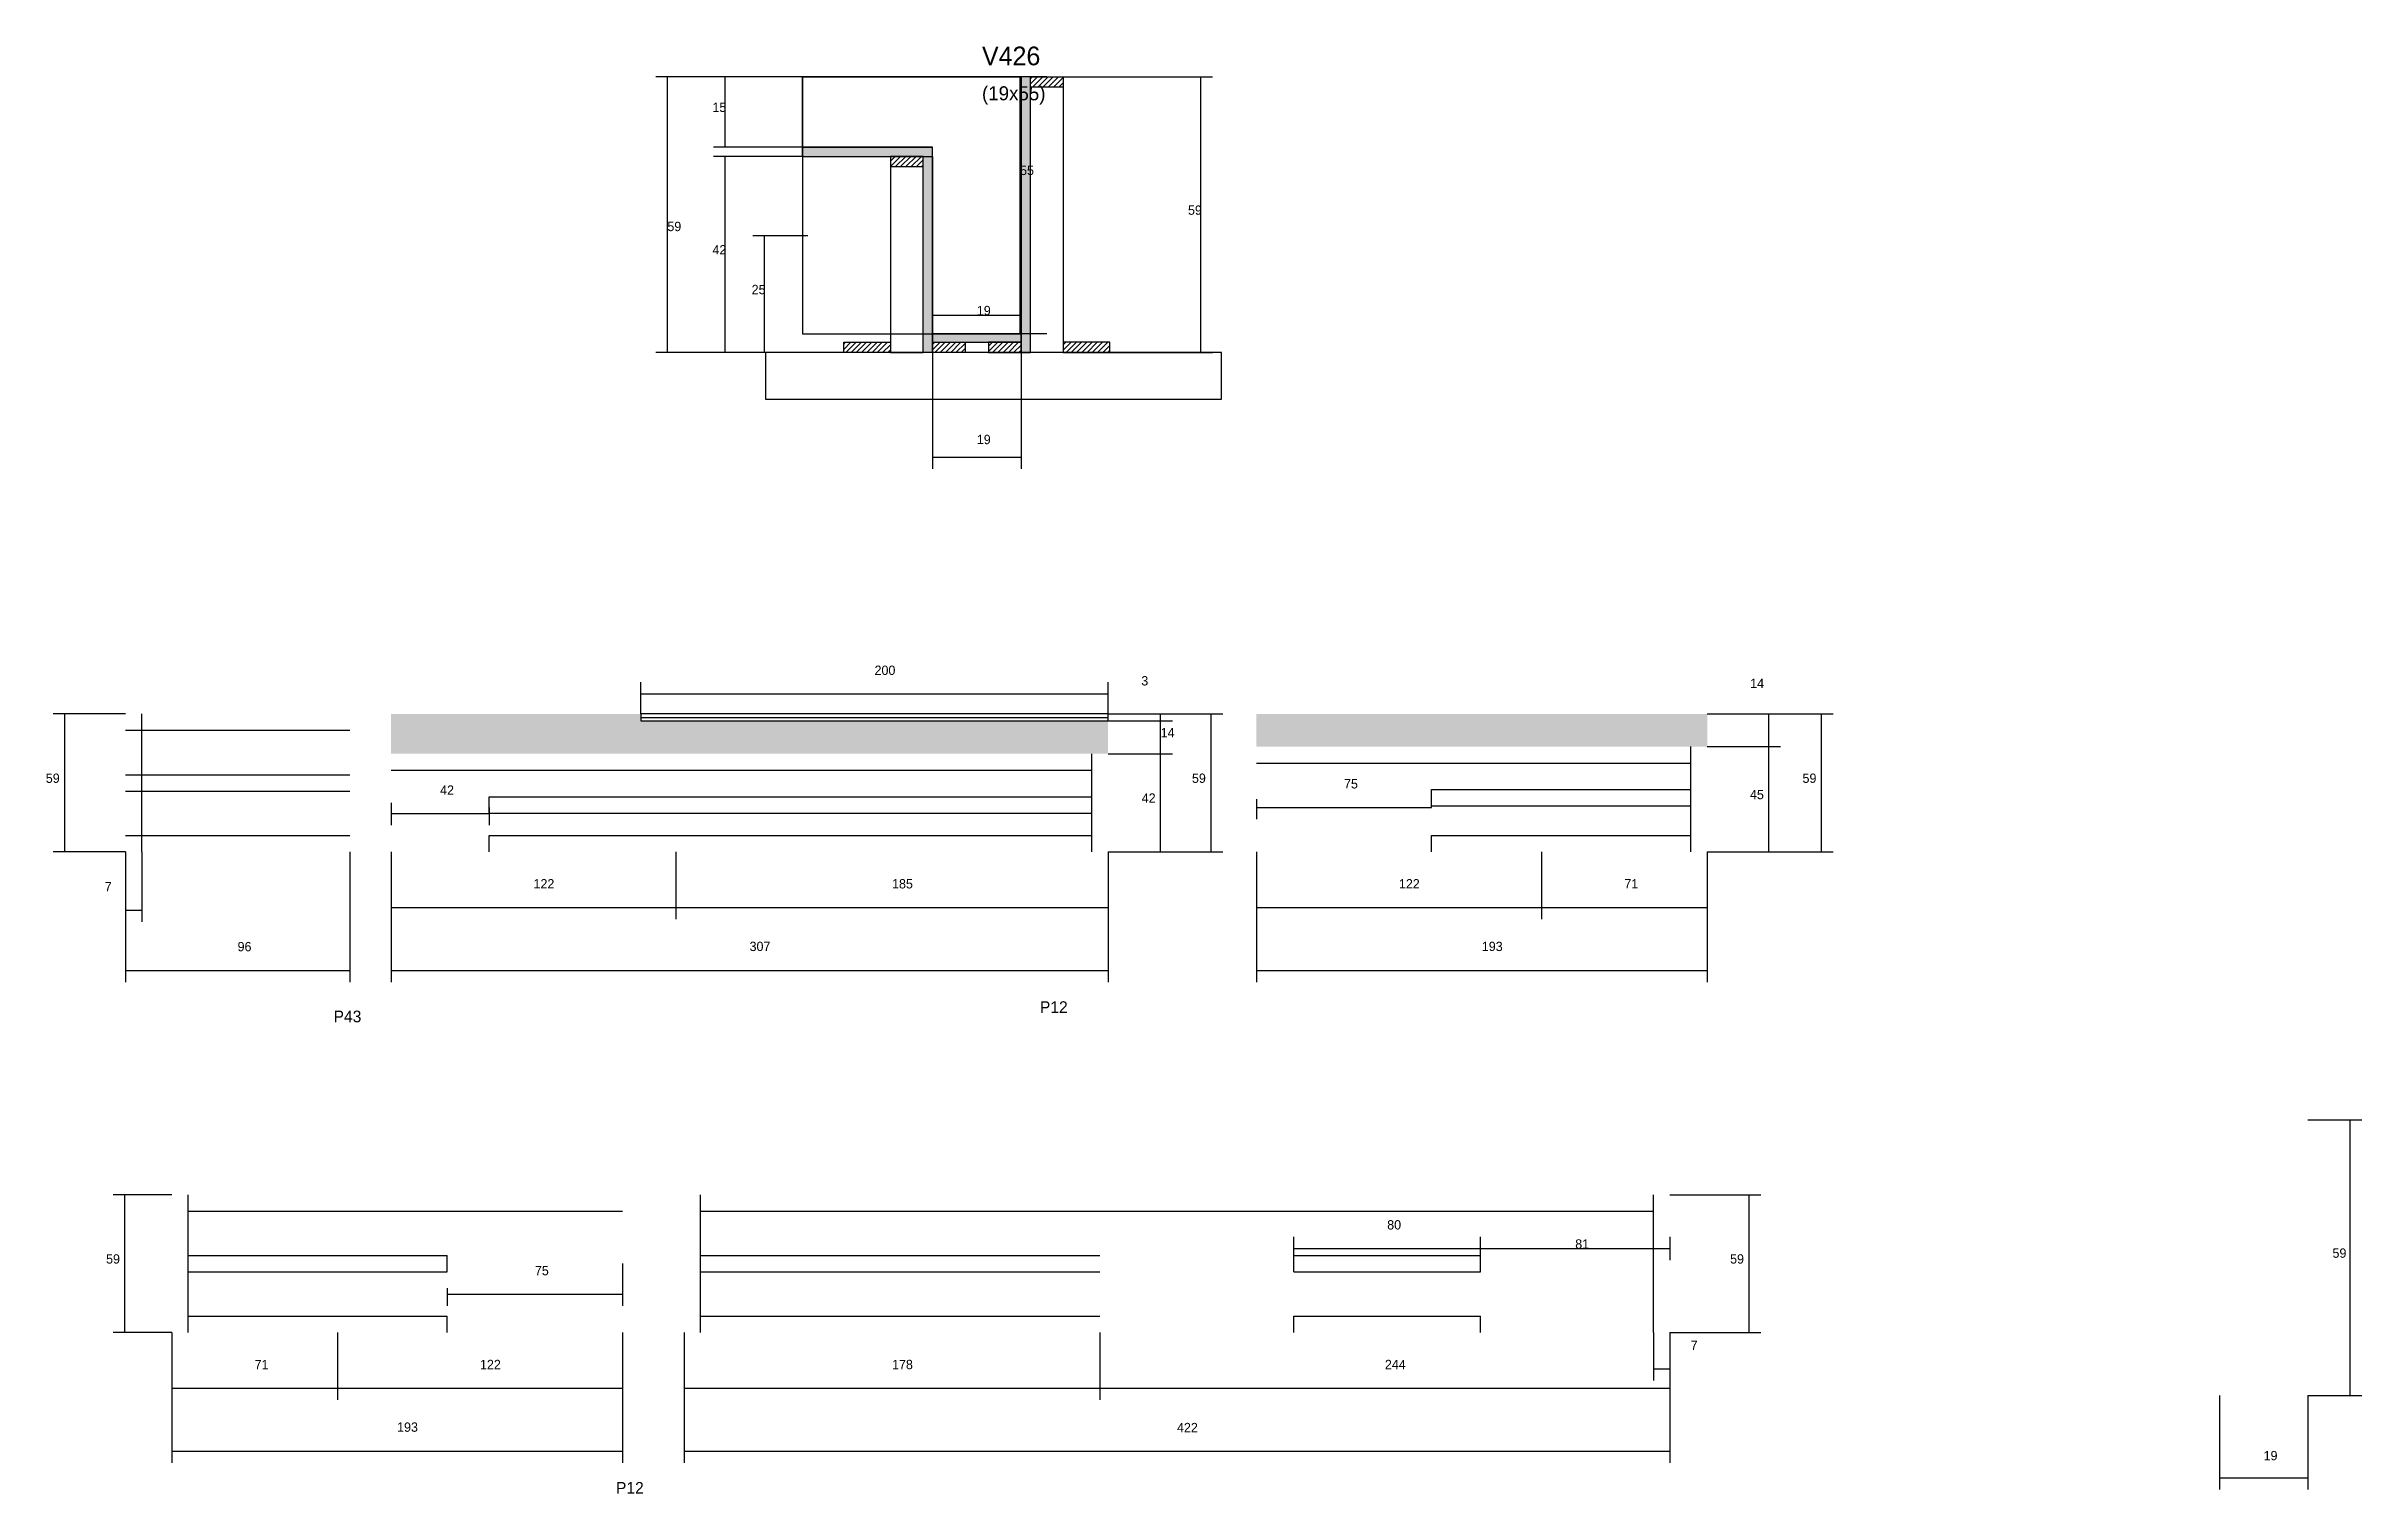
# Model space of a CAD drawing. Header units: metres. Extents: x 3496 to 4487, y 534 to 1154.
import ezdxf

# ---------------------------------------------------------------- set-up
doc = ezdxf.new("R2010")
doc.units = ezdxf.units.M
for name, color, linetype in [('CONCRETO', 251, 'Continuous'), ('COTA', 241, 'Continuous'), ('Cota Seção (2x)', 4, 'Continuous'), ('Hachura', 253, 'Continuous'), ('Madeira', 126, 'Continuous'), ('NOMENCLATURA', 7, 'Continuous'), ('Painéis', 200, 'Continuous'), ('SARR_2.2x7', 40, 'Continuous'), ('SARR_EDITAR', 141, 'Continuous'), ('Texto Seção', 7, 'Continuous')]:
    doc.layers.add(name, color=color, linetype=linetype)

msp = doc.modelspace()

# ---------------------------------------------------------------- hatches: boundary and pattern name
at = {"layer": 'COTA'}
h = msp.add_hatch(dxfattribs=at)
h.set_pattern_fill('AR-CONC', scale=0.03)
h.paths.add_polyline_path([(3950.3, 865), (3750.3, 865), (3750.3, 865), (3750.3, 868), (3750.3, 868), (3643.3, 868), (3643.3, 868), (3643.3, 851), (3643.3, 851), (3950.3, 851), (3950.3, 851), (3950.3, 865)])
h = msp.add_hatch(dxfattribs=at)
h.set_pattern_fill('AR-CONC', scale=0.03)
h.paths.add_polyline_path([(4206.8, 854), (4206.8, 868), (4206.8, 868), (4013.8, 868), (4013.8, 868), (4013.8, 854), (4013.8, 854), (4206.8, 854)])
at = {"layer": 'Hachura'}
h = msp.add_hatch(color=8, dxfattribs=at)
h.dxf.hatch_style = 1
h.paths.add_polyline_path([(3917.1, 1140.7), (3913.1, 1140.7), (3913.1, 1140.7), (3913.1, 1022.7), (3913.1, 1022.7), (3917.1, 1022.7), (3917.1, 1022.7), (3917.1, 1140.7)])
h = msp.add_hatch(dxfattribs=at)
h.set_pattern_fill('ANSI31', scale=0.5)
h.paths.add_polyline_path([(3917.1, 1136.3), (3917.1, 1140.7), (3917.1, 1140.7), (3931.1, 1140.7), (3931.1, 1140.7), (3931.1, 1136.3), (3931.1, 1136.3), (3917.1, 1136.3)])
h = msp.add_hatch(color=8, dxfattribs=at)
h.dxf.hatch_style = 1
h.paths.add_polyline_path([(3875.1, 1106.7), (3875.1, 1110.7), (3875.1, 1110.7), (3819.5, 1110.7), (3819.5, 1110.7), (3819.5, 1106.7), (3819.5, 1106.7), (3875.1, 1106.7)])
h = msp.add_hatch(dxfattribs=at)
h.set_pattern_fill('ANSI31', scale=0.5)
h.paths.add_polyline_path([(3871.1, 1102.3), (3871.1, 1106.7), (3871.1, 1106.7), (3857.1, 1106.7), (3857.1, 1106.7), (3857.1, 1102.3), (3857.1, 1102.3), (3871.1, 1102.3)])
h = msp.add_hatch(color=8, dxfattribs=at)
h.dxf.hatch_style = 1
h.paths.add_polyline_path([(3871.1, 1106.7), (3875.1, 1106.7), (3875.1, 1106.7), (3875.1, 1022.7), (3875.1, 1022.7), (3871.1, 1022.7), (3871.1, 1022.7), (3871.1, 1106.7)])
h = msp.add_hatch(dxfattribs=at)
h.set_pattern_fill('ANSI31', scale=0.5)
h.paths.add_polyline_path([(3837.1, 1022.7), (3837.1, 1027.1), (3837.1, 1027.1), (3857.1, 1027.1), (3857.1, 1027.1), (3857.1, 1022.7), (3857.1, 1022.7), (3837.1, 1022.7)])
h = msp.add_hatch(color=8, dxfattribs=at)
h.dxf.hatch_style = 1
h.paths.add_polyline_path([(3913.1, 1027.1), (3913.1, 1030.7), (3913.1, 1030.7), (3875.1, 1030.7), (3875.1, 1030.7), (3875.1, 1027.1), (3875.1, 1027.1), (3913.1, 1027.1)])
h = msp.add_hatch(dxfattribs=at)
h.set_pattern_fill('ANSI31', scale=0.5)
h.paths.add_polyline_path([(3875.1, 1022.7), (3875.1, 1027.1), (3875.1, 1027.1), (3889.1, 1027.1), (3889.1, 1027.1), (3889.1, 1022.7), (3889.1, 1022.7), (3875.1, 1022.7)])
h = msp.add_hatch(dxfattribs=at)
h.set_pattern_fill('ANSI31', scale=0.5)
h.paths.add_polyline_path([(3913.1, 1022.7), (3913.1, 1027.1), (3913.1, 1027.1), (3899.1, 1027.1), (3899.1, 1027.1), (3899.1, 1022.7), (3899.1, 1022.7), (3913.1, 1022.7)])
h = msp.add_hatch(dxfattribs=at)
h.set_pattern_fill('ANSI31', scale=0.5)
h.paths.add_polyline_path([(3951.1, 1022.7), (3951.1, 1027.1), (3951.1, 1027.1), (3931.1, 1027.1), (3931.1, 1027.1), (3931.1, 1022.7), (3931.1, 1022.7), (3951.1, 1022.7)])

# ---------------------------------------------------------------- linework, layer by layer
at = {"layer": 'CONCRETO'}
for points in [[(3819.5, 1110.7), (3819.5, 1140.7), (3913.1, 1140.7), (3913.1, 1110.7), (3913.1, 1110.7), (3913.1, 1030.7), (3875.1, 1030.7), (3875.1, 1110.7)], [(3819.5, 1030.7), (3913.1, 1030.7), (3913.1, 1140.7), (3819.5, 1140.7)]]:
    msp.add_lwpolyline(points, close=True, dxfattribs=at)
at = {"layer": 'COTA'}
for p, q in [((3819.5, 1140.7), (3756.6, 1140.7)), ((3761.6, 1022.7), (3761.6, 1140.7)), ((3819.5, 1140.7), (3781.4, 1140.7)), ((3786.4, 1110.7), (3786.4, 1140.7)), ((3931.1, 1140.7), (3995, 1140.7)), ((3990, 1022.7), (3990, 1140.7)), ((3819.5, 1110.7), (3781.4, 1110.7)), ((3819.5, 1106.7), (3781.4, 1106.7)), ((3786.4, 1022.7), (3786.4, 1106.7)), ((3821.8, 1072.7), (3798.2, 1072.7)), ((3803.2, 1022.7), (3803.2, 1072.7)), ((3841.5, 1022.7), (3756.6, 1022.7)), ((3841.5, 1022.7), (3781.4, 1022.7)), ((3821.8, 1022.7), (3798.2, 1022.7)), ((3875.1, 1022.7), (3875.1, 973)), ((3913.1, 1022.7), (3913.1, 973)), ((3946.7, 1022.7), (3995, 1022.7)), ((3875.1, 978), (3913.1, 978)), ((3750.3, 868), (3750.3, 881.6)), ((3750.3, 876.6), (3950.3, 876.6)), ((3950.3, 868), (3950.3, 881.6)), ((3529.6, 868), (3498.6, 868)), ((3503.6, 809), (3503.6, 868)), ((3950.3, 868), (3999.4, 868)), ((3950.3, 868), (3977.8, 868)), ((3950.3, 865), (3977.8, 865)), ((3950.3, 865), (3977.8, 865)), ((3972.8, 865), (3972.8, 868)), ((3972.8, 851), (3972.8, 865)), ((3994.4, 809), (3994.4, 868)), ((4206.8, 868), (4238.2, 868)), ((4206.8, 868), (4260.7, 868)), ((4233.2, 854), (4233.2, 868)), ((4255.7, 809), (4255.7, 868)), ((4206.8, 854), (4238.2, 854)), ((4206.8, 854), (4238.2, 854)), ((4233.2, 809), (4233.2, 854)), ((3950.3, 851), (3977.8, 851)), ((3950.3, 851), (3977.8, 851)), ((3972.8, 809), (3972.8, 851)), ((4088.8, 828), (4088.8, 833)), ((3643.3, 830), (3643.3, 820.4)), ((3643.3, 825.4), (3685.3, 825.4)), ((3685.3, 828), (3685.3, 820.4)), ((4013.8, 831.5), (4013.8, 823)), ((4013.8, 828), (4088.8, 828)), ((3529.6, 809), (3498.6, 809)), ((3529.6, 809), (3529.6, 753.2)), ((3529.6, 809), (3529.6, 779)), ((3536.6, 809), (3536.6, 779)), ((3625.6, 809), (3625.6, 753.2)), ((3643.3, 809), (3643.3, 780.2)), ((3643.3, 809), (3643.3, 753.2)), ((3765.3, 809), (3765.3, 780.2)), ((3765.3, 809), (3765.3, 780.2)), ((3950.3, 809), (3950.3, 780.2)), ((3950.3, 809), (3950.3, 753.2)), ((3950.3, 809), (3977.8, 809)), ((3950.3, 809), (3999.4, 809)), ((4013.8, 809), (4013.8, 780.2)), ((4013.8, 809), (4013.8, 753.2)), ((4135.8, 809), (4135.8, 780.2)), ((4135.8, 809), (4135.8, 780.2)), ((4206.8, 809), (4206.8, 780.2)), ((4206.8, 809), (4206.8, 753.2)), ((4206.8, 809), (4238.2, 809)), ((4206.8, 809), (4260.7, 809)), ((3529.6, 784), (3536.6, 784)), ((3643.3, 785.2), (3765.3, 785.2)), ((3765.3, 785.2), (3950.3, 785.2)), ((4013.8, 785.2), (4135.8, 785.2)), ((4135.8, 785.2), (4206.8, 785.2)), ((3529.6, 758.2), (3625.6, 758.2)), ((3643.3, 758.2), (3950.3, 758.2)), ((4013.8, 758.2), (4206.8, 758.2)), ((4464, 694.2), (4487, 694.2)), ((4482, 576.2), (4482, 694.2)), ((3549.4, 662.2), (3524.4, 662.2)), ((3529.4, 603.2), (3529.4, 662.2)), ((4190.8, 662.2), (4229.7, 662.2)), ((4224.7, 603.2), (4224.7, 662.2)), ((4029.8, 633.7), (4029.8, 644.1)), ((4029.8, 639.1), (4109.8, 639.1)), ((4109.8, 633.7), (4109.8, 644.1)), ((4109.8, 633.7), (4109.8, 644.1)), ((4109.8, 639.1), (4190.8, 639.1)), ((4190.8, 644.2), (4190.8, 634.1)), ((3742.4, 632.7), (3742.4, 614.6)), ((3667.4, 622.2), (3667.4, 614.6)), ((3667.4, 619.6), (3742.4, 619.6)), ((3549.4, 603.2), (3524.4, 603.2)), ((3549.4, 603.2), (3549.4, 574.4)), ((3549.4, 603.2), (3549.4, 547.4)), ((3620.4, 603.2), (3620.4, 574.4)), ((3620.4, 603.2), (3620.4, 574.4)), ((3742.4, 603.2), (3742.4, 574.4)), ((3742.4, 603.2), (3742.4, 547.4)), ((3768.8, 603.2), (3768.8, 574.4)), ((3768.8, 603.2), (3768.8, 547.4)), ((3946.8, 603.2), (3946.8, 574.4)), ((3946.8, 603.2), (3946.8, 574.4)), ((4183.8, 603.2), (4183.8, 582.6)), ((4190.8, 603.2), (4190.8, 574.4)), ((4190.8, 603.2), (4190.8, 547.4)), ((4190.8, 603.2), (4190.8, 582.6)), ((4190.8, 603.2), (4229.7, 603.2)), ((4183.8, 587.6), (4190.8, 587.6)), ((3549.4, 579.4), (3620.4, 579.4)), ((3620.4, 579.4), (3742.4, 579.4)), ((3768.8, 579.4), (3946.8, 579.4)), ((3946.8, 579.4), (4190.8, 579.4)), ((4426.1, 576.2), (4426.1, 536)), ((4464, 576.2), (4464, 536)), ((4464, 576.2), (4487, 576.2)), ((3549.4, 552.4), (3742.4, 552.4)), ((3768.8, 552.4), (4190.8, 552.4)), ((4426.1, 541), (4464, 541))]:
    msp.add_line(p, q, dxfattribs=at)
at = {"layer": 'Cota Seção (2x)'}
for p, q in [((3924.1, 1140.7), (3907.6, 1140.7)), ((3912.6, 1030.7), (3912.6, 1140.7)), ((3875.1, 1022.7), (3875.1, 1043.7)), ((3913.1, 1022.7), (3913.1, 1043.7)), ((3875.1, 1038.7), (3913.1, 1038.7)), ((3924.1, 1030.7), (3907.6, 1030.7))]:
    msp.add_line(p, q, dxfattribs=at)
at = {"layer": 'Madeira'}
for points in [[(3917.1, 1136.3), (3917.1, 1140.7), (3931.1, 1140.7), (3931.1, 1136.3)], [(3917.1, 1140.7), (3931.1, 1140.7), (3931.1, 1022.7), (3917.1, 1022.7)], [(3871.1, 1102.3), (3871.1, 1106.7), (3857.1, 1106.7), (3857.1, 1102.3)], [(3871.1, 1106.7), (3857.1, 1106.7), (3857.1, 1022.7), (3871.1, 1022.7)], [(3803.6, 1002.7), (3998.8, 1002.7), (3998.8, 1022.7), (3803.6, 1022.7)], [(3837.1, 1022.7), (3837.1, 1027.1), (3857.1, 1027.1), (3857.1, 1022.7)], [(3875.1, 1022.7), (3875.1, 1027.1), (3889.1, 1027.1), (3889.1, 1022.7)], [(3913.1, 1022.7), (3913.1, 1027.1), (3899.1, 1027.1), (3899.1, 1022.7)], [(3951.1, 1022.7), (3951.1, 1027.1), (3931.1, 1027.1), (3931.1, 1022.7)]]:
    msp.add_lwpolyline(points, close=True, dxfattribs=at)
at = {"layer": 'Painéis'}
for p, q in [((3819.5, 1110.7), (3875.1, 1110.7)), ((3819.5, 1106.7), (3819.5, 1110.7)), ((3875.1, 1106.7), (3875.1, 1110.7)), ((3875.1, 1022.7), (3875.1, 1106.7))]:
    msp.add_line(p, q, dxfattribs=at)
for points in [[(3917.1, 1140.7), (3913.1, 1140.7), (3913.1, 1022.7), (3917.1, 1022.7)], [(3875.1, 1106.7), (3875.1, 1110.7), (3819.5, 1110.7), (3819.5, 1106.7)], [(3871.1, 1106.7), (3875.1, 1106.7), (3875.1, 1022.7), (3871.1, 1022.7)], [(3913.1, 1027.1), (3913.1, 1030.7), (3875.1, 1030.7), (3875.1, 1027.1)], [(3950.3, 868), (3750.3, 868), (3750.3, 865), (3950.3, 865)]]:
    msp.add_lwpolyline(points, close=True, dxfattribs=at)
at = {"layer": 'SARR_2.2x7'}
for p, q in [((3536.6, 809), (3536.6, 868)), ((3529.6, 861), (3625.6, 861)), ((4199.8, 809), (4199.8, 854)), ((3643.3, 844), (3765.3, 844)), ((3765.3, 844), (3943.3, 844)), ((3943.3, 809), (3943.3, 851)), ((4013.8, 847), (4135.8, 847)), ((4135.8, 847), (4199.8, 847)), ((3529.6, 842), (3625.6, 842)), ((3529.6, 835), (3625.6, 835)), ((4088.8, 835.6), (4135.8, 835.6)), ((4088.8, 828.6), (4088.8, 835.6)), ((4135.8, 835.6), (4199.8, 835.6)), ((3685.3, 832.5), (3765.3, 832.5)), ((3685.3, 825.5), (3685.3, 832.5)), ((3685.3, 825.5), (3765.3, 825.5)), ((3765.3, 832.5), (3943.3, 832.5)), ((3765.3, 825.5), (3943.3, 825.5)), ((4088.8, 828.6), (4135.8, 828.6)), ((4135.8, 828.6), (4199.8, 828.6)), ((3529.6, 816), (3625.6, 816)), ((3685.3, 816), (3765.3, 816)), ((3685.3, 809), (3685.3, 816)), ((3765.3, 816), (3943.3, 816)), ((4088.8, 816), (4135.8, 816)), ((4088.8, 809), (4088.8, 816)), ((4135.8, 816), (4199.8, 816)), ((3556.4, 603.2), (3556.4, 662.2)), ((3556.4, 655.2), (3620.4, 655.2)), ((3620.4, 655.2), (3742.4, 655.2)), ((3775.8, 603.2), (3775.8, 662.2)), ((3775.8, 655.2), (3946.8, 655.2)), ((3946.8, 655.2), (4183.8, 655.2)), ((4183.8, 603.2), (4183.8, 662.2)), ((3556.4, 636.2), (3620.4, 636.2)), ((3620.4, 636.2), (3667.4, 636.2)), ((3667.4, 629.2), (3667.4, 636.2)), ((3775.8, 636.2), (3946.8, 636.2)), ((4029.8, 636.2), (4109.8, 636.2)), ((4029.8, 629.2), (4029.8, 636.2)), ((4109.8, 629.2), (4109.8, 636.2)), ((3556.4, 629.2), (3620.4, 629.2)), ((3620.4, 629.2), (3667.4, 629.2)), ((3775.8, 629.2), (3946.8, 629.2)), ((4029.8, 629.2), (4109.8, 629.2)), ((3556.4, 610.2), (3620.4, 610.2)), ((3620.4, 610.2), (3667.4, 610.2)), ((3667.4, 603.2), (3667.4, 610.2)), ((3775.8, 610.2), (3946.8, 610.2)), ((4029.8, 610.2), (4109.8, 610.2)), ((4029.8, 603.2), (4029.8, 610.2)), ((4109.8, 603.2), (4109.8, 610.2))]:
    msp.add_line(p, q, dxfattribs=at)
at = {"layer": 'SARR_EDITAR'}
msp.add_line((3750.3, 866.5), (3950.3, 866.5), dxfattribs=at)

# ---------------------------------------------------------------- texts
at = {"layer": 'COTA'}
for s, p in [('15', (3780.9, 1125.7)), ('59', (3984.5, 1081.7)), ('59', (3761.6, 1074.7)), ('42', (3780.9, 1064.7)), ('25', (3797.7, 1047.7)), ('19', (3894.1, 983.5)), ('200', (3850.3, 884.7)), ('3', (3964.5, 880.2)), ('14', (4225.2, 879.1)), ('14', (3972.8, 858)), ('59', (3495.5, 838.5)), ('42', (3664.3, 833.4)), ('42', (3964.7, 830)), ('59', (3986.2, 838.5)), ('75', (4051.3, 836.1)), ('45', (4225.1, 831.5)), ('59', (4247.6, 838.5)), ('7', (3520.7, 792)), ('122', (3704.3, 793.3)), ('185', (3857.8, 793.3)), ('122', (4074.8, 793.3)), ('71', (4171.3, 793.3)), ('96', (3577.6, 766.4)), ('307', (3796.8, 766.5)), ('193', (4110.3, 766.5)), ('80', (4069.8, 647.3)), ('59', (3521.3, 632.7)), ('81', (4150.3, 639.1)), ('59', (4216.6, 632.7)), ('59', (4474.5, 635.2)), ('75', (3704.9, 627.7)), ('7', (4199.7, 595.7)), ('71', (3584.9, 587.5)), ('122', (3681.4, 587.5)), ('178', (3857.8, 587.5)), ('244', (4068.8, 587.5)), ('193', (3645.9, 560.7)), ('422', (3979.8, 560.5)), ('19', (4445, 548.5))]:
    msp.add_text(s, height=4, dxfattribs=at).set_placement(p)
at = {"layer": 'Cota Seção (2x)'}
for s, p in [('55', (3912.6, 1098.7)), ('19', (3894.1, 1038.7))]:
    msp.add_text(s, height=4, dxfattribs=at).set_placement(p)
at = {"layer": 'NOMENCLATURA'}
for s, p in [('P12', (3921.1, 740)), ('P43', (3618.7, 736)), ('P12', (3739.6, 534.2))]:
    msp.add_text(s, height=5, dxfattribs=at).set_placement(p)
at = {"layer": 'Texto Seção'}
for s, height, p in [('V426', 8, (3896.3, 1145.7)), ('(19x55)', 6, (3896.3, 1130.7))]:
    msp.add_text(s, height=height, dxfattribs=at).set_placement(p)

doc.saveas('drawing.dxf')
